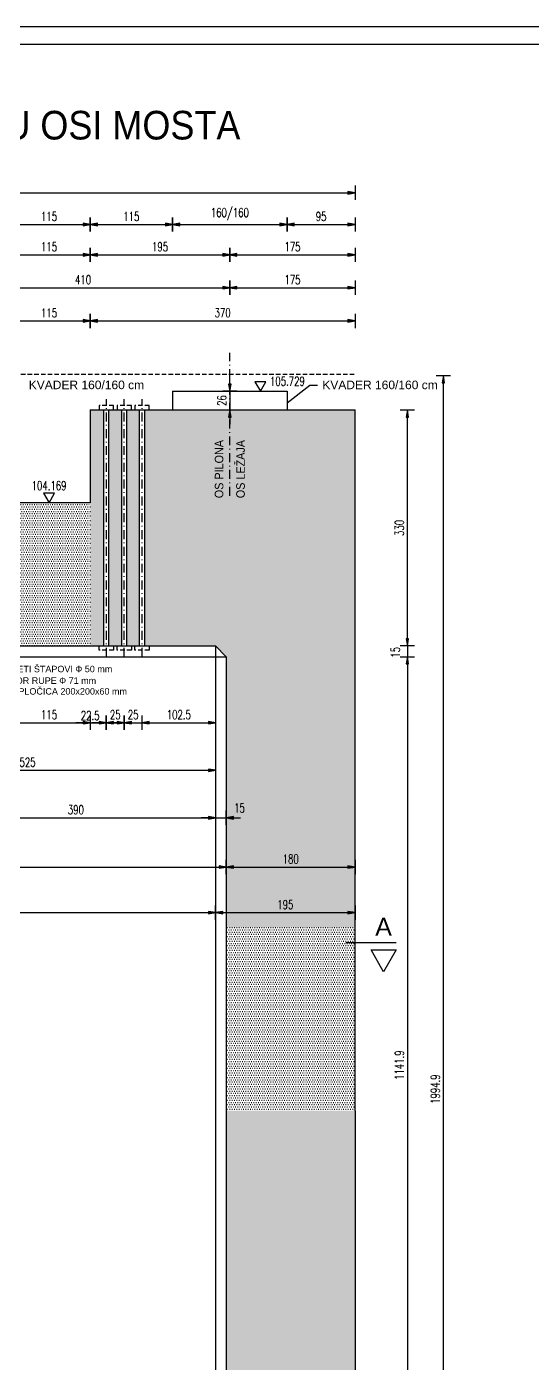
# Model space of a CAD drawing. Extents: x 729 to 13755, y 65128 to 68267.
# Drawn here: x 10010 to 10716, y 66193 to 68061 of the extents above; entities that cross this region are included whole.
import ezdxf
from ezdxf.enums import TextEntityAlignment as Align

# ---------------------------------------------------------------- set-up
doc = ezdxf.new("R2010")
doc.units = 0
doc.header["$LTSCALE"] = 50
doc.header["$PDMODE"] = 34
doc.header["$PDSIZE"] = 5
for name, pattern in [('CENTER', [0.47, 0.25, -0.1, 0.02, -0.1]), ('HIDDEN', [9.525, 6.35, -3.175]), ('HIDDEN2', [0.1875, 0.125, -0.0625])]:
    doc.linetypes.add(name, pattern=pattern)
doc.layers.get('DEFPOINTS').update_dxf_attribs({"linetype": 'CONTINUOUS'})
for name, color, linetype in [('BETON', 7, 'CONTINUOUS'), ('BETON tan', 40, 'CONTINUOUS'), ('BETON TANKO', 40, 'CONTINUOUS'), ('KOTE', 4, 'CONTINUOUS'), ('NEVIDLJIVO', 9, 'HIDDEN2'), ('OSI', 2, 'CENTER'), ('POM', 9, 'CONTINUOUS'), ('TANKO', 8, 'CONTINUOUS'), ('TEKST', 7, 'CONTINUOUS')]:
    doc.layers.add(name, color=color, linetype=linetype)
doc.styles.add('KOTE', font='romans.shx', dxfattribs={"width": 0.7})
doc.styles.add('NASLOV', font='ARIAL.TTF')
doc.styles.get("Standard").update_dxf_attribs({"font": 'romans.shx', "width": 0.9})
doc.dimstyles.new('M50', dxfattribs={"dimscale": 100, "dimtxt": 0.125, "dimasz": 0.1, "dimexe": 0.4, "dimexo": 2, "dimgap": 0.05, "dimtad": 1, "dimdec": 1, "dimrnd": 0.01, "dimdsep": 46, "dimtxsty": 'KOTE', "dimblk1": 'S', "dimblk2": 'S', "dimsah": 1, "dimcen": 0.4, "dimdle": 0.4, "dimse1": 1, "dimse2": 1, "dimclrd": 8, "dimclre": 251, "dimclrt": 4, "dimadec": 0, "dimazin": 0, "dimtfac": 1, "dimtdec": 1, "dimtmove": 2, "dimatfit": 3, "dimldrblk": 'S', "dimfxl": 0, "dimtvp": 1, "dimtolj": 1, "dimtzin": 4, "dimarcsym": 0})
pattern_1 = [(0, (0, -18.7195), (1.5875, 3.175), [0, -3.175])]
pattern_2 = [(0, (0, -23.7195), (1.5875, 3.175), [0, -3.175])]
pattern_3 = [(0, (0, -25.7195), (1.5875, 3.175), [0, -3.175])]

# ---------------------------------------------------------------- blocks, each defined once
blk = doc.blocks.new('S')
at = {"layer": 'KOTE', "color": 9}
blk.add_line((0, 1), (0, -1), dxfattribs=at)
blk.add_lwpolyline([(-1, 0.17), (-1, -0.17), (0, 0)], close=True, dxfattribs=at)
at = {"layer": 'KOTE', "color": 9, "linetype": 'ByBlock'}
blk.add_solid([(-1, 0.17), (-1, -0.17), (0, 0)], dxfattribs=at)
blk = doc.blocks.new('*D734')
at = {"layer": 'DEFPOINTS', "color": 0}
for p in [(10098.2, 67649.6), (9983.2, 67525.2), (10098.2, 67525.2)]:
    blk.add_point(p, dxfattribs=at)
at = {"layer": 'POM', "color": 8, "lineweight": -2}
blk.add_line((9993.2, 67649.6), (10088.2, 67649.6), dxfattribs=at)
at = {"layer": 'POM', "color": 8, "lineweight": -2, "xscale": 10, "yscale": 10, "zscale": 10, "rotation": 180}
blk.add_blockref('S', (9983.2, 67649.6), dxfattribs=at)
at = {"layer": 'POM', "color": 8, "lineweight": -2, "xscale": 10, "yscale": 10, "zscale": 10}
blk.add_blockref('S', (10098.2, 67649.6), dxfattribs=at)
at = {"layer": 'POM', "color": 4, "insert": (10040.7, 67660.8), "char_height": 12.5, "attachment_point": 5, "style": 'KOTE'}
blk.add_mtext('\\A1;115', dxfattribs=at)
blk = doc.blocks.new('*D735')
at = {"layer": 'DEFPOINTS', "color": 0}
for p in [(10468.2, 67649.6), (10098.2, 67525.2), (10468.2, 67525.2)]:
    blk.add_point(p, dxfattribs=at)
at = {"layer": 'POM', "color": 8, "lineweight": -2}
blk.add_line((10108.2, 67649.6), (10458.2, 67649.6), dxfattribs=at)
at = {"layer": 'POM', "color": 8, "lineweight": -2, "xscale": 10, "yscale": 10, "zscale": 10, "rotation": 180}
blk.add_blockref('S', (10098.2, 67649.6), dxfattribs=at)
at = {"layer": 'POM', "color": 8, "lineweight": -2, "xscale": 10, "yscale": 10, "zscale": 10}
blk.add_blockref('S', (10468.2, 67649.6), dxfattribs=at)
at = {"layer": 'POM', "color": 4, "insert": (10283.2, 67660.8), "char_height": 12.5, "attachment_point": 5, "style": 'KOTE'}
blk.add_mtext('\\A1;370', dxfattribs=at)
blk = doc.blocks.new('*D738')
at = {"layer": 'DEFPOINTS', "color": 0}
for p in [(10293.2, 67695.9), (9883.2, 67605.2), (10293.2, 67605.2)]:
    blk.add_point(p, dxfattribs=at)
at = {"layer": 'POM', "color": 8, "lineweight": -2}
blk.add_line((9893.2, 67695.9), (10283.2, 67695.9), dxfattribs=at)
at = {"layer": 'POM', "color": 8, "lineweight": -2, "xscale": 10, "yscale": 10, "zscale": 10, "rotation": 180}
blk.add_blockref('S', (9883.2, 67695.9), dxfattribs=at)
at = {"layer": 'POM', "color": 8, "lineweight": -2, "xscale": 10, "yscale": 10, "zscale": 10}
blk.add_blockref('S', (10293.2, 67695.9), dxfattribs=at)
at = {"layer": 'POM', "color": 4, "insert": (10088.2, 67707.1), "char_height": 12.5, "attachment_point": 5, "style": 'KOTE'}
blk.add_mtext('\\A1;410', dxfattribs=at)
blk = doc.blocks.new('*D739')
at = {"layer": 'DEFPOINTS', "color": 0}
for p in [(10468.2, 67695.9), (10293.2, 67605.2), (10468.2, 67525.2)]:
    blk.add_point(p, dxfattribs=at)
at = {"layer": 'POM', "color": 8, "lineweight": -2}
blk.add_line((10303.2, 67695.9), (10458.2, 67695.9), dxfattribs=at)
at = {"layer": 'POM', "color": 8, "lineweight": -2, "xscale": 10, "yscale": 10, "zscale": 10, "rotation": 180}
blk.add_blockref('S', (10293.2, 67695.9), dxfattribs=at)
at = {"layer": 'POM', "color": 8, "lineweight": -2, "xscale": 10, "yscale": 10, "zscale": 10}
blk.add_blockref('S', (10468.2, 67695.9), dxfattribs=at)
at = {"layer": 'POM', "color": 4, "insert": (10380.7, 67707.1), "char_height": 12.5, "attachment_point": 5, "style": 'KOTE'}
blk.add_mtext('\\A1;175', dxfattribs=at)
blk = doc.blocks.new('*D745')
at = {"layer": 'DEFPOINTS', "color": 0}
for p in [(10098.2, 67741.9), (9983.2, 67525.2), (10098.2, 67525.2)]:
    blk.add_point(p, dxfattribs=at)
at = {"layer": 'POM', "color": 8, "lineweight": -2}
blk.add_line((9993.2, 67741.9), (10088.2, 67741.9), dxfattribs=at)
at = {"layer": 'POM', "color": 8, "lineweight": -2, "xscale": 10, "yscale": 10, "zscale": 10, "rotation": 180}
blk.add_blockref('S', (9983.2, 67741.9), dxfattribs=at)
at = {"layer": 'POM', "color": 8, "lineweight": -2, "xscale": 10, "yscale": 10, "zscale": 10}
blk.add_blockref('S', (10098.2, 67741.9), dxfattribs=at)
at = {"layer": 'POM', "color": 4, "insert": (10040.7, 67753.2), "char_height": 12.5, "attachment_point": 5, "style": 'KOTE'}
blk.add_mtext('\\A1;115', dxfattribs=at)
blk = doc.blocks.new('*D746')
at = {"layer": 'DEFPOINTS', "color": 0}
for p in [(10293.2, 67741.9), (10293.2, 67605.2), (10098.2, 67525.2)]:
    blk.add_point(p, dxfattribs=at)
at = {"layer": 'POM', "color": 8, "lineweight": -2}
blk.add_line((10108.2, 67741.9), (10283.2, 67741.9), dxfattribs=at)
at = {"layer": 'POM', "color": 8, "lineweight": -2, "xscale": 10, "yscale": 10, "zscale": 10, "rotation": 180}
blk.add_blockref('S', (10098.2, 67741.9), dxfattribs=at)
at = {"layer": 'POM', "color": 8, "lineweight": -2, "xscale": 10, "yscale": 10, "zscale": 10}
blk.add_blockref('S', (10293.2, 67741.9), dxfattribs=at)
at = {"layer": 'POM', "color": 4, "insert": (10195.7, 67753.2), "char_height": 12.5, "attachment_point": 5, "style": 'KOTE'}
blk.add_mtext('\\A1;195', dxfattribs=at)
blk = doc.blocks.new('*D747')
at = {"layer": 'DEFPOINTS', "color": 0}
for p in [(10468.2, 67741.9), (10293.2, 67605.2), (10468.2, 67525.2)]:
    blk.add_point(p, dxfattribs=at)
at = {"layer": 'POM', "color": 8, "lineweight": -2}
blk.add_line((10303.2, 67741.9), (10458.2, 67741.9), dxfattribs=at)
at = {"layer": 'POM', "color": 8, "lineweight": -2, "xscale": 10, "yscale": 10, "zscale": 10, "rotation": 180}
blk.add_blockref('S', (10293.2, 67741.9), dxfattribs=at)
at = {"layer": 'POM', "color": 8, "lineweight": -2, "xscale": 10, "yscale": 10, "zscale": 10}
blk.add_blockref('S', (10468.2, 67741.9), dxfattribs=at)
at = {"layer": 'POM', "color": 4, "insert": (10380.7, 67753.2), "char_height": 12.5, "attachment_point": 5, "style": 'KOTE'}
blk.add_mtext('\\A1;175', dxfattribs=at)
blk = doc.blocks.new('*D755')
at = {"layer": 'DEFPOINTS', "color": 0}
for p in [(10098.2, 67784.3), (9983.2, 67525.2), (10098.2, 67525.2)]:
    blk.add_point(p, dxfattribs=at)
at = {"layer": 'POM', "color": 8, "lineweight": -2}
blk.add_line((9993.2, 67784.3), (10088.2, 67784.3), dxfattribs=at)
at = {"layer": 'POM', "color": 8, "lineweight": -2, "xscale": 10, "yscale": 10, "zscale": 10, "rotation": 180}
blk.add_blockref('S', (9983.2, 67784.3), dxfattribs=at)
at = {"layer": 'POM', "color": 8, "lineweight": -2, "xscale": 10, "yscale": 10, "zscale": 10}
blk.add_blockref('S', (10098.2, 67784.3), dxfattribs=at)
at = {"layer": 'POM', "color": 4, "insert": (10040.7, 67795.6), "char_height": 12.5, "attachment_point": 5, "style": 'KOTE'}
blk.add_mtext('\\A1;115', dxfattribs=at)
blk = doc.blocks.new('*D756')
at = {"layer": 'DEFPOINTS', "color": 0}
for p in [(10213.2, 67784.3), (10213.2, 67551.2), (10098.2, 67525.2)]:
    blk.add_point(p, dxfattribs=at)
at = {"layer": 'POM', "color": 8, "lineweight": -2}
blk.add_line((10108.2, 67784.3), (10203.2, 67784.3), dxfattribs=at)
at = {"layer": 'POM', "color": 8, "lineweight": -2, "xscale": 10, "yscale": 10, "zscale": 10, "rotation": 180}
blk.add_blockref('S', (10098.2, 67784.3), dxfattribs=at)
at = {"layer": 'POM', "color": 8, "lineweight": -2, "xscale": 10, "yscale": 10, "zscale": 10}
blk.add_blockref('S', (10213.2, 67784.3), dxfattribs=at)
at = {"layer": 'POM', "color": 4, "insert": (10155.7, 67795.6), "char_height": 12.5, "attachment_point": 5, "style": 'KOTE'}
blk.add_mtext('\\A1;115', dxfattribs=at)
blk = doc.blocks.new('*D757')
at = {"layer": 'DEFPOINTS', "color": 0}
for p in [(10373.2, 67784.3), (10213.2, 67551.2), (10373.2, 67551.2)]:
    blk.add_point(p, dxfattribs=at)
at = {"layer": 'POM', "color": 8, "lineweight": -2}
blk.add_line((10223.2, 67784.3), (10363.2, 67784.3), dxfattribs=at)
at = {"layer": 'POM', "color": 8, "lineweight": -2, "xscale": 10, "yscale": 10, "zscale": 10, "rotation": 180}
blk.add_blockref('S', (10213.2, 67784.3), dxfattribs=at)
at = {"layer": 'POM', "color": 8, "lineweight": -2, "xscale": 10, "yscale": 10, "zscale": 10}
blk.add_blockref('S', (10373.2, 67784.3), dxfattribs=at)
at = {"layer": 'POM', "color": 4, "insert": (10293.2, 67798.9), "char_height": 12.5, "attachment_point": 5, "style": 'KOTE'}
blk.add_mtext('\\A1;160/{\\fRomanS|b0|i0|c238|p2;160}', dxfattribs=at)
blk = doc.blocks.new('*D758')
at = {"layer": 'DEFPOINTS', "color": 0}
for p in [(10468.2, 67784.3), (10373.2, 67551.2), (10468.2, 67525.2)]:
    blk.add_point(p, dxfattribs=at)
at = {"layer": 'POM', "color": 8, "lineweight": -2}
blk.add_line((10383.2, 67784.3), (10458.2, 67784.3), dxfattribs=at)
at = {"layer": 'POM', "color": 8, "lineweight": -2, "xscale": 10, "yscale": 10, "zscale": 10, "rotation": 180}
blk.add_blockref('S', (10373.2, 67784.3), dxfattribs=at)
at = {"layer": 'POM', "color": 8, "lineweight": -2, "xscale": 10, "yscale": 10, "zscale": 10}
blk.add_blockref('S', (10468.2, 67784.3), dxfattribs=at)
at = {"layer": 'POM', "color": 4, "insert": (10420.7, 67795.6), "char_height": 12.5, "attachment_point": 5, "style": 'KOTE'}
blk.add_mtext('\\A1;95', dxfattribs=at)
blk = doc.blocks.new('*D759')
at = {"layer": 'DEFPOINTS', "color": 0}
for p in [(10468.2, 67828.6), (9298.2, 67525.2), (10468.2, 67525.2)]:
    blk.add_point(p, dxfattribs=at)
at = {"layer": 'POM', "color": 8, "lineweight": -2}
blk.add_line((9308.2, 67828.6), (10458.2, 67828.6), dxfattribs=at)
at = {"layer": 'POM', "color": 8, "lineweight": -2, "xscale": 10, "yscale": 10, "zscale": 10, "rotation": 180}
blk.add_blockref('S', (9298.2, 67828.6), dxfattribs=at)
at = {"layer": 'POM', "color": 8, "lineweight": -2, "xscale": 10, "yscale": 10, "zscale": 10}
blk.add_blockref('S', (10468.2, 67828.6), dxfattribs=at)
at = {"layer": 'POM', "color": 4, "insert": (9883.2, 67839.8), "char_height": 12.5, "attachment_point": 5, "style": 'KOTE'}
blk.add_mtext('\\A1;1170', dxfattribs=at)
blk = doc.blocks.new('*D760')
at = {"layer": 'DEFPOINTS', "color": 0}
for p in [(10273.2, 67195.2), (10288.2, 67180.2), (10541.2, 67180.2)]:
    blk.add_point(p, dxfattribs=at)
at = {"layer": 'POM', "color": 8, "lineweight": -2}
for p, q in [((10541.2, 67205.2), (10541.2, 67215.2)), ((10541.2, 67195.2), (10541.2, 67180.2)), ((10541.2, 67170.2), (10541.2, 67160.2))]:
    blk.add_line(p, q, dxfattribs=at)
at = {"layer": 'POM', "color": 8, "lineweight": -2, "xscale": 10, "yscale": 10, "zscale": 10}
for p, rotation in [((10541.2, 67195.2), 270), ((10541.2, 67180.2), 90)]:
    blk.add_blockref('S', p, dxfattribs=dict(at, rotation=rotation))
at = {"layer": 'POM', "color": 4, "insert": (10524.5, 67186.3), "char_height": 12.5, "attachment_point": 5, "rotation": 90, "style": 'KOTE'}
blk.add_mtext('\\A1;15', dxfattribs=at)
blk = doc.blocks.new('*D761')
at = {"layer": 'DEFPOINTS', "color": 0}
for p in [(10288.2, 67180.2), (10288.2, 66038.3), (10541.2, 66038.3)]:
    blk.add_point(p, dxfattribs=at)
at = {"layer": 'POM', "color": 8, "lineweight": -2}
blk.add_line((10541.2, 67170.2), (10541.2, 66048.3), dxfattribs=at)
at = {"layer": 'POM', "color": 8, "lineweight": -2, "xscale": 10, "yscale": 10, "zscale": 10}
for p, rotation in [((10541.2, 67180.2), 90), ((10541.2, 66038.3), 270)]:
    blk.add_blockref('S', p, dxfattribs=dict(at, rotation=rotation))
at = {"layer": 'POM', "color": 4, "insert": (10530, 66609.2), "char_height": 12.5, "attachment_point": 5, "rotation": 90, "style": 'KOTE'}
blk.add_mtext('\\A1;1141.9', dxfattribs=at)
blk = doc.blocks.new('*D763')
at = {"layer": 'DEFPOINTS', "color": 0}
for p in [(10468.2, 67573.2), (10591.5, 67573.2), (10468.2, 65578.3)]:
    blk.add_point(p, dxfattribs=at)
at = {"layer": 'POM', "color": 8, "lineweight": -2}
blk.add_line((10591.5, 65588.3), (10591.5, 67563.2), dxfattribs=at)
at = {"layer": 'POM', "color": 8, "lineweight": -2, "xscale": 10, "yscale": 10, "zscale": 10}
for p, rotation in [((10591.5, 67573.2), 90), ((10591.5, 65578.3), 270)]:
    blk.add_blockref('S', p, dxfattribs=dict(at, rotation=rotation))
at = {"layer": 'POM', "color": 4, "insert": (10580.2, 66575.7), "char_height": 12.5, "attachment_point": 5, "rotation": 90, "style": 'KOTE'}
blk.add_mtext('\\A1;1994.9', dxfattribs=at)
blk = doc.blocks.new('*D774')
at = {"layer": 'DEFPOINTS', "color": 0}
for p in [(9883.2, 66955), (10273.2, 66955), (10273.2, 66955)]:
    blk.add_point(p, dxfattribs=at)
at = {"layer": 'POM', "color": 8, "lineweight": -2}
blk.add_line((9893.2, 66955), (10263.2, 66955), dxfattribs=at)
at = {"layer": 'POM', "color": 8, "lineweight": -2, "xscale": 10, "yscale": 10, "zscale": 10, "rotation": 180}
blk.add_blockref('S', (9883.2, 66955), dxfattribs=at)
at = {"layer": 'POM', "color": 8, "lineweight": -2, "xscale": 10, "yscale": 10, "zscale": 10}
blk.add_blockref('S', (10273.2, 66955), dxfattribs=at)
at = {"layer": 'POM', "color": 4, "insert": (10078.2, 66966.3), "char_height": 12.5, "attachment_point": 5, "style": 'KOTE'}
blk.add_mtext('\\A1;390', dxfattribs=at)
blk = doc.blocks.new('*D775')
at = {"layer": 'DEFPOINTS', "color": 0}
for p in [(10273.2, 66955), (10288.2, 66955), (10288.2, 66955)]:
    blk.add_point(p, dxfattribs=at)
at = {"layer": 'POM', "color": 8, "lineweight": -2}
for p, q in [((10263.2, 66955), (10253.2, 66955)), ((10273.2, 66955), (10288.2, 66955)), ((10298.2, 66955), (10308.2, 66955))]:
    blk.add_line(p, q, dxfattribs=at)
at = {"layer": 'POM', "color": 8, "lineweight": -2, "xscale": 10, "yscale": 10, "zscale": 10}
blk.add_blockref('S', (10273.2, 66955), dxfattribs=at)
at = {"layer": 'POM', "color": 8, "lineweight": -2, "xscale": 10, "yscale": 10, "zscale": 10, "rotation": 180}
blk.add_blockref('S', (10288.2, 66955), dxfattribs=at)
at = {"layer": 'POM', "color": 4, "insert": (10306.6, 66968.7), "char_height": 12.5, "attachment_point": 5, "style": 'KOTE'}
blk.add_mtext('\\A1;15', dxfattribs=at)
blk = doc.blocks.new('*D777')
at = {"layer": 'DEFPOINTS', "color": 0}
for p in [(10288.2, 66886.2), (10288.2, 66886.2), (9478.2, 66873.1)]:
    blk.add_point(p, dxfattribs=at)
at = {"layer": 'POM', "color": 8, "lineweight": -2}
blk.add_line((9488.2, 66886.2), (10278.2, 66886.2), dxfattribs=at)
at = {"layer": 'POM', "color": 8, "lineweight": -2, "xscale": 10, "yscale": 10, "zscale": 10, "rotation": 180}
blk.add_blockref('S', (9478.2, 66886.2), dxfattribs=at)
at = {"layer": 'POM', "color": 8, "lineweight": -2, "xscale": 10, "yscale": 10, "zscale": 10}
blk.add_blockref('S', (10288.2, 66886.2), dxfattribs=at)
at = {"layer": 'POM', "color": 4, "insert": (9883.2, 66897.4), "char_height": 12.5, "attachment_point": 5, "style": 'KOTE'}
blk.add_mtext('\\A1;810', dxfattribs=at)
blk = doc.blocks.new('*D778')
at = {"layer": 'DEFPOINTS', "color": 0}
for p in [(10288.2, 66886.2), (10468.2, 66886.2), (10468.2, 66886.2)]:
    blk.add_point(p, dxfattribs=at)
at = {"layer": 'POM', "color": 8, "lineweight": -2}
blk.add_line((10298.2, 66886.2), (10458.2, 66886.2), dxfattribs=at)
at = {"layer": 'POM', "color": 8, "lineweight": -2, "xscale": 10, "yscale": 10, "zscale": 10, "rotation": 180}
blk.add_blockref('S', (10288.2, 66886.2), dxfattribs=at)
at = {"layer": 'POM', "color": 8, "lineweight": -2, "xscale": 10, "yscale": 10, "zscale": 10}
blk.add_blockref('S', (10468.2, 66886.2), dxfattribs=at)
at = {"layer": 'POM', "color": 4, "insert": (10378.2, 66897.4), "char_height": 12.5, "attachment_point": 5, "style": 'KOTE'}
blk.add_mtext('\\A1;180', dxfattribs=at)
blk = doc.blocks.new('*D780')
at = {"layer": 'DEFPOINTS', "color": 0}
for p in [(10273.2, 66822.5), (10273.2, 66822.5), (9493.2, 66802)]:
    blk.add_point(p, dxfattribs=at)
at = {"layer": 'POM', "color": 8, "lineweight": -2}
blk.add_line((9503.2, 66822.5), (10263.2, 66822.5), dxfattribs=at)
at = {"layer": 'POM', "color": 8, "lineweight": -2, "xscale": 10, "yscale": 10, "zscale": 10, "rotation": 180}
blk.add_blockref('S', (9493.2, 66822.5), dxfattribs=at)
at = {"layer": 'POM', "color": 8, "lineweight": -2, "xscale": 10, "yscale": 10, "zscale": 10}
blk.add_blockref('S', (10273.2, 66822.5), dxfattribs=at)
at = {"layer": 'POM', "color": 4, "insert": (9883.2, 66833.7), "char_height": 12.5, "attachment_point": 5, "style": 'KOTE'}
blk.add_mtext('\\A1;780', dxfattribs=at)
blk = doc.blocks.new('*D781')
at = {"layer": 'DEFPOINTS', "color": 0}
for p in [(10273.2, 66822.5), (10468.2, 66822.5), (10468.2, 66822.5)]:
    blk.add_point(p, dxfattribs=at)
at = {"layer": 'POM', "color": 8, "lineweight": -2}
blk.add_line((10283.2, 66822.5), (10458.2, 66822.5), dxfattribs=at)
at = {"layer": 'POM', "color": 8, "lineweight": -2, "xscale": 10, "yscale": 10, "zscale": 10, "rotation": 180}
blk.add_blockref('S', (10273.2, 66822.5), dxfattribs=at)
at = {"layer": 'POM', "color": 8, "lineweight": -2, "xscale": 10, "yscale": 10, "zscale": 10}
blk.add_blockref('S', (10468.2, 66822.5), dxfattribs=at)
at = {"layer": 'POM', "color": 4, "insert": (10370.7, 66833.7), "char_height": 12.5, "attachment_point": 5, "style": 'KOTE'}
blk.add_mtext('\\A1;195', dxfattribs=at)
blk = doc.blocks.new('*D784')
at = {"layer": 'DEFPOINTS', "color": 0}
for p in [(9748.2, 67195.2), (10273.2, 67051.3), (10273.2, 67021.5)]:
    blk.add_point(p, dxfattribs=at)
at = {"layer": 'POM', "color": 8, "lineweight": -2}
blk.add_line((9758.2, 67021.5), (10263.2, 67021.5), dxfattribs=at)
at = {"layer": 'POM', "color": 8, "lineweight": -2, "xscale": 10, "yscale": 10, "zscale": 10, "rotation": 180}
blk.add_blockref('S', (9748.2, 67021.5), dxfattribs=at)
at = {"layer": 'POM', "color": 8, "lineweight": -2, "xscale": 10, "yscale": 10, "zscale": 10}
blk.add_blockref('S', (10273.2, 67021.5), dxfattribs=at)
at = {"layer": 'POM', "color": 4, "insert": (10010.7, 67032.7), "char_height": 12.5, "attachment_point": 5, "style": 'KOTE'}
blk.add_mtext('\\A1;525', dxfattribs=at)
blk = doc.blocks.new('*D867')
at = {"layer": 'BETON TANKO', "color": 8, "lineweight": -2}
blk.add_line((10541.2, 67205.2), (10541.2, 67515.2), dxfattribs=at)
at = {"layer": 'DEFPOINTS', "color": 0}
for p in [(10468.2, 67525.2), (10541.2, 67525.2), (10273.2, 67195.2)]:
    blk.add_point(p, dxfattribs=at)
at = {"layer": 'BETON TANKO', "color": 8, "lineweight": -2, "xscale": 10, "yscale": 10, "zscale": 10}
for p, rotation in [((10541.2, 67525.2), 90), ((10541.2, 67195.2), 270)]:
    blk.add_blockref('S', p, dxfattribs=dict(at, rotation=rotation))
at = {"layer": 'BETON TANKO', "color": 4, "insert": (10530, 67360.2), "char_height": 12.5, "attachment_point": 5, "rotation": 90, "style": 'KOTE'}
blk.add_mtext('\\A1;330', dxfattribs=at)
blk = doc.blocks.new('*D907')
at = {"layer": 'BETON TANKO', "color": 8, "lineweight": -2}
blk.add_line((9993.2, 67087.9), (10088.2, 67087.9), dxfattribs=at)
at = {"layer": 'DEFPOINTS', "color": 0}
for p in [(9983.2, 67395.2), (10098.2, 67395.2), (10098.2, 67087.9)]:
    blk.add_point(p, dxfattribs=at)
at = {"layer": 'BETON TANKO', "color": 8, "lineweight": -2, "xscale": 10, "yscale": 10, "zscale": 10, "rotation": 180}
blk.add_blockref('S', (9983.2, 67087.9), dxfattribs=at)
at = {"layer": 'BETON TANKO', "color": 8, "lineweight": -2, "xscale": 10, "yscale": 10, "zscale": 10}
blk.add_blockref('S', (10098.2, 67087.9), dxfattribs=at)
at = {"layer": 'BETON TANKO', "color": 4, "insert": (10040.7, 67099.1), "char_height": 12.5, "attachment_point": 5, "style": 'KOTE'}
blk.add_mtext('\\A1;115', dxfattribs=at)
blk = doc.blocks.new('*D908')
at = {"layer": 'BETON TANKO', "color": 8, "lineweight": -2}
for p, q in [((10088.2, 67087.9), (10078.2, 67087.9)), ((10098.2, 67087.9), (10120.7, 67087.9)), ((10130.7, 67087.9), (10140.7, 67087.9))]:
    blk.add_line(p, q, dxfattribs=at)
at = {"layer": 'DEFPOINTS', "color": 0}
for p in [(10098.2, 67395.2), (10120.7, 67180.2), (10120.7, 67087.9)]:
    blk.add_point(p, dxfattribs=at)
at = {"layer": 'BETON TANKO', "color": 8, "lineweight": -2, "xscale": 10, "yscale": 10, "zscale": 10}
blk.add_blockref('S', (10098.2, 67087.9), dxfattribs=at)
at = {"layer": 'BETON TANKO', "color": 8, "lineweight": -2, "xscale": 10, "yscale": 10, "zscale": 10, "rotation": 180}
blk.add_blockref('S', (10120.7, 67087.9), dxfattribs=at)
at = {"layer": 'BETON TANKO', "color": 4, "insert": (10098.2, 67097.9), "char_height": 12.5, "attachment_point": 5, "style": 'KOTE'}
blk.add_mtext('\\A1;22.5', dxfattribs=at)
blk = doc.blocks.new('*D909')
at = {"layer": 'BETON TANKO', "color": 8, "lineweight": -2}
for p, q in [((10110.7, 67087.9), (10100.7, 67087.9)), ((10120.7, 67087.9), (10145.7, 67087.9)), ((10155.7, 67087.9), (10165.7, 67087.9))]:
    blk.add_line(p, q, dxfattribs=at)
at = {"layer": 'DEFPOINTS', "color": 0}
for p in [(10120.7, 67180.2), (10145.7, 67180.2), (10145.7, 67087.9)]:
    blk.add_point(p, dxfattribs=at)
at = {"layer": 'BETON TANKO', "color": 8, "lineweight": -2, "xscale": 10, "yscale": 10, "zscale": 10}
blk.add_blockref('S', (10120.7, 67087.9), dxfattribs=at)
at = {"layer": 'BETON TANKO', "color": 8, "lineweight": -2, "xscale": 10, "yscale": 10, "zscale": 10, "rotation": 180}
blk.add_blockref('S', (10145.7, 67087.9), dxfattribs=at)
at = {"layer": 'BETON TANKO', "color": 4, "insert": (10133.2, 67099.1), "char_height": 12.5, "attachment_point": 5, "style": 'KOTE'}
blk.add_mtext('\\A1;25', dxfattribs=at)
blk = doc.blocks.new('*D910')
at = {"layer": 'BETON TANKO', "color": 8, "lineweight": -2}
for p, q in [((10135.7, 67087.9), (10125.7, 67087.9)), ((10145.7, 67087.9), (10170.7, 67087.9)), ((10180.7, 67087.9), (10190.7, 67087.9))]:
    blk.add_line(p, q, dxfattribs=at)
at = {"layer": 'DEFPOINTS', "color": 0}
for p in [(10145.7, 67180.2), (10170.7, 67180.2), (10170.7, 67087.9)]:
    blk.add_point(p, dxfattribs=at)
at = {"layer": 'BETON TANKO', "color": 8, "lineweight": -2, "xscale": 10, "yscale": 10, "zscale": 10}
blk.add_blockref('S', (10145.7, 67087.9), dxfattribs=at)
at = {"layer": 'BETON TANKO', "color": 8, "lineweight": -2, "xscale": 10, "yscale": 10, "zscale": 10, "rotation": 180}
blk.add_blockref('S', (10170.7, 67087.9), dxfattribs=at)
at = {"layer": 'BETON TANKO', "color": 4, "insert": (10158.2, 67099.1), "char_height": 12.5, "attachment_point": 5, "style": 'KOTE'}
blk.add_mtext('\\A1;25', dxfattribs=at)
blk = doc.blocks.new('*D911')
at = {"layer": 'BETON TANKO', "color": 8, "lineweight": -2}
blk.add_line((10180.7, 67087.9), (10263.2, 67087.9), dxfattribs=at)
at = {"layer": 'DEFPOINTS', "color": 0}
for p in [(10170.7, 67180.2), (10273.2, 67141.5), (10273.2, 67087.9)]:
    blk.add_point(p, dxfattribs=at)
at = {"layer": 'BETON TANKO', "color": 8, "lineweight": -2, "xscale": 10, "yscale": 10, "zscale": 10, "rotation": 180}
blk.add_blockref('S', (10170.7, 67087.9), dxfattribs=at)
at = {"layer": 'BETON TANKO', "color": 8, "lineweight": -2, "xscale": 10, "yscale": 10, "zscale": 10}
blk.add_blockref('S', (10273.2, 67087.9), dxfattribs=at)
at = {"layer": 'BETON TANKO', "color": 4, "insert": (10222, 67099.1), "char_height": 12.5, "attachment_point": 5, "style": 'KOTE'}
blk.add_mtext('\\A1;102.5', dxfattribs=at)
blk = doc.blocks.new('GKOT')
at = {"layer": 'TANKO'}
blk.add_lwpolyline([(0, 0), (0.155, 0.268), (-0.155, 0.268)], close=True, dxfattribs=at)
at = {"layer": 'KOTE', "style": 'KOTE', "width": 0.7}
blk.add_attdef('KOTA', text='', height=0.25, dxfattribs=at).set_placement((0, 0.482), align=Align.MIDDLE)
blk = doc.blocks.new('*D1170')
at = {"layer": 'BETON tan', "color": 8, "lineweight": -2}
for p, q in [((11438.1, 67561.2), (11438.1, 67571.2)), ((11438.1, 67551.2), (11438.1, 67525.2)), ((11438.1, 67515.2), (11438.1, 67505.2))]:
    blk.add_line(p, q, dxfattribs=at)
at = {"layer": 'DEFPOINTS', "color": 0}
for p in [(11438.1, 67551.2), (11438.1, 67525.2), (11438.1, 67525.2), (4328.9, 66289.4, 0), (4343.9, 66289.4, 0), (4343.9, 66272.1)]:
    blk.add_point(p, dxfattribs=at)
at = {"layer": 'TANKO', "color": 8, "lineweight": -2}
for p, q in [((4318.9, 66272.1), (4308.9, 66272.1)), ((4328.9, 66272.1), (4343.9, 66272.1)), ((4353.9, 66272.1), (4363.9, 66272.1))]:
    blk.add_line(p, q, dxfattribs=at)
at = {"layer": 'BETON tan', "color": 8, "lineweight": -2, "xscale": 10, "yscale": 10, "zscale": 10}
for p, rotation in [((11438.1, 67551.2), 270), ((11438.1, 67525.2), 90)]:
    blk.add_blockref('S', p, dxfattribs=dict(at, rotation=rotation))
at = {"layer": 'TANKO', "color": 8, "lineweight": -2, "xscale": 10, "yscale": 10, "zscale": 10}
blk.add_blockref('S', (4328.9, 66272.1), dxfattribs=at)
at = {"layer": 'TANKO', "color": 8, "lineweight": -2, "xscale": 10, "yscale": 10, "zscale": 10, "rotation": 180}
blk.add_blockref('S', (4343.9, 66272.1), dxfattribs=at)
at = {"layer": 'BETON tan', "color": 4, "insert": (11426.8, 67538.2), "char_height": 12.5, "attachment_point": 5, "rotation": 90, "style": 'KOTE'}
blk.add_mtext('\\A1;26', dxfattribs=at)
at = {"layer": 'TANKO', "color": 4, "insert": (4308.7, 66287.2), "char_height": 12.5, "attachment_point": 5, "style": 'KOTE'}
blk.add_mtext('\\A1;15', dxfattribs=at)
blk = doc.blocks.new('*D1167')
at = {"layer": 'BETON tan', "color": 8, "lineweight": -2}
for p, q in [((10293.2, 67561.2), (10293.2, 67571.2)), ((10293.2, 67551.2), (10293.2, 67525.2)), ((10293.2, 67515.2), (10293.2, 67505.2))]:
    blk.add_line(p, q, dxfattribs=at)
at = {"layer": 'DEFPOINTS', "color": 0}
for p in [(10293.2, 67551.2), (10293.2, 67525.2), (10293.2, 67525.2)]:
    blk.add_point(p, dxfattribs=at)
at = {"layer": 'BETON tan', "color": 8, "lineweight": -2, "xscale": 10, "yscale": 10, "zscale": 10}
for p, rotation in [((10293.2, 67551.2), 270), ((10293.2, 67525.2), 90)]:
    blk.add_blockref('S', p, dxfattribs=dict(at, rotation=rotation))
at = {"layer": 'BETON tan', "color": 4, "insert": (10282, 67538.2), "char_height": 12.5, "attachment_point": 5, "rotation": 90, "style": 'KOTE'}
blk.add_mtext('\\A1;26', dxfattribs=at)

msp = doc.modelspace()

# ---------------------------------------------------------------- hatches: boundary and pattern name
at = {"layer": 'BETON tan'}
h = msp.add_hatch(dxfattribs=at)
h.set_pattern_fill('DOTS', color=256, scale=2, style=0)
h.paths.add_polyline_path([(10288.25, 66545.43), (10288.25, 66038.28), (10288.25, 65578.28), (10468.25, 65578.28), (10468.25, 66545.43)])
at = {"layer": 'BETON TANKO'}
h = msp.add_hatch(dxfattribs=at)
h.set_pattern_fill('DOTS', color=256, scale=2, style=0)
h.set_pattern_definition(pattern_1)
h.paths.add_polyline_path([(10098.25, 67525.16), (10117.2, 67525.16), (10117.2, 67195.16), (10098.25, 67195.16)])
h = msp.add_hatch(dxfattribs=at)
h.set_pattern_fill('DOTS', color=256, scale=2, style=0)
h.set_pattern_definition(pattern_1)
h.paths.add_polyline_path([(10124.3, 67525.16), (10142.2, 67525.16), (10142.2, 67195.16), (10124.3, 67195.16)])
h = msp.add_hatch(dxfattribs=at)
h.set_pattern_fill('DOTS', color=256, scale=2, style=0)
h.set_pattern_definition(pattern_1)
h.paths.add_polyline_path([(10149.3, 67525.16), (10167.2, 67525.16), (10167.2, 67195.16), (10149.3, 67195.16)])
edge = h.paths.add_edge_path()
edge.add_line((10149.3, 67195.16), (10149.3, 67525.16))
h = msp.add_hatch(dxfattribs=at)
h.set_pattern_fill('DOTS', color=256, scale=2, style=0)
h.set_pattern_definition(pattern_2)
h.paths.add_polyline_path([(10288.25, 67180.16), (10273.25, 67195.16), (10174.3, 67195.16), (10174.3, 67525.16), (10288.25, 67525.16)])
h.paths.add_polyline_path([(10269.04, 67399.11), (10269.04, 67485.71), (10287.45, 67485.71), (10287.45, 67399.11)], flags=24)
h = msp.add_hatch(dxfattribs=at)
h.set_pattern_fill('DOTS', color=256, scale=2, style=0)
h.set_pattern_definition(pattern_2)
h.paths.add_polyline_path([(10288.25, 67180.16), (10468.25, 67180.16), (10468.25, 67525.16), (10288.25, 67525.16)])
h.paths.add_polyline_path([(10297.61, 67399.11), (10297.61, 67485.71), (10318.8, 67485.71), (10318.8, 67399.11)], flags=24)
h = msp.add_hatch(dxfattribs=at)
h.set_pattern_fill('DOTS', color=256, scale=2, style=0)
h.set_pattern_definition(pattern_1)
h.paths.add_polyline_path([(9983.25, 67395.16), (10098.25, 67395.16), (10098.25, 67195.16), (9983.25, 67195.16)])
h = msp.add_hatch(dxfattribs=at)
h.set_pattern_fill('DOTS', color=256, scale=2, style=0)
h.set_pattern_definition(pattern_3)
h.paths.add_polyline_path([(10468.25, 66801.97), (10288.25, 66801.97), (10288.25, 67180.16), (10468.25, 67180.16)])
h.paths.add_polyline_path([(10364.5, 66906.82), (10392, 66906.82), (10392, 66888.07), (10364.5, 66888.07)], flags=24)
h.paths.add_polyline_path([(10357, 66843.11), (10384.5, 66843.11), (10384.5, 66824.36), (10357, 66824.36)], flags=24)
h.paths.add_polyline_path([(10297.04, 66978.08), (10316.21, 66978.08), (10316.21, 66959.33), (10297.04, 66959.33)], flags=24)
h = msp.add_hatch(dxfattribs=at)
h.set_pattern_fill('DOTS', color=256, scale=2, style=0)
h.set_pattern_definition(pattern_3)
h.paths.add_polyline_path([(10288.25, 66545.43), (10468.25, 66545.43), (10468.25, 66801.97), (10288.25, 66801.97)])

# ---------------------------------------------------------------- linework, layer by layer
at = {"layer": 'BETON'}
for p, q in [((10098.25, 67525.16), (10468.25, 67525.16)), ((10098.25, 67525.16), (10098.25, 67395.16)), ((10468.25, 66545.43), (10468.25, 67525.16)), ((10098.25, 67395.16), (9983.25, 67395.16)), ((9883.25, 67195.16), (10273.25, 67195.16)), ((10288.25, 67180.16), (10273.25, 67195.16)), ((10288.25, 67180.16), (10288.25, 66545.43)), ((10288.25, 66545.43), (10288.25, 66038.28)), ((10468.25, 66545.43), (10468.25, 65578.28))]:
    msp.add_line(p, q, dxfattribs=at)
for points in [[(8850.77, 65128.08), (13755.48, 65128.08), (13755.48, 68060.75), (8850.77, 68060.75)], [(8975.77, 65153.08), (13730.48, 65153.08), (13730.48, 68035.75), (8975.77, 68035.75)]]:
    msp.add_lwpolyline(points, close=True, dxfattribs=at)
at = {"layer": 'BETON TANKO'}
for p, q in [((10117.2, 67195.16), (10117.2, 67525.16)), ((10124.3, 67195.16), (10124.3, 67525.16)), ((10142.2, 67195.16), (10142.2, 67525.16)), ((10149.3, 67195.16), (10149.3, 67525.16)), ((10167.2, 67195.16), (10167.2, 67525.16)), ((10174.3, 67195.16), (10174.3, 67525.16))]:
    msp.add_line(p, q, dxfattribs=at)
at = {"layer": 'NEVIDLJIVO'}
for p, q in [((9298.25, 67575.16), (10468.25, 67575.16)), ((10130.75, 67531.16), (10110.75, 67531.16)), ((10110.75, 67531.16), (10110.75, 67525.16)), ((10130.75, 67525.16), (10130.75, 67531.16)), ((10155.75, 67531.16), (10135.75, 67531.16)), ((10135.75, 67531.16), (10135.75, 67525.16)), ((10155.75, 67525.16), (10155.75, 67531.16)), ((10180.75, 67531.16), (10160.75, 67531.16)), ((10160.75, 67531.16), (10160.75, 67525.16)), ((10180.75, 67525.16), (10180.75, 67531.16)), ((10110.75, 67189.16), (10110.75, 67195.16)), ((10130.75, 67189.16), (10110.75, 67189.16)), ((10130.75, 67195.16), (10130.75, 67189.16)), ((10135.75, 67189.16), (10135.75, 67195.16)), ((10155.75, 67189.16), (10135.75, 67189.16)), ((10155.75, 67195.16), (10155.75, 67189.16)), ((10160.75, 67189.16), (10160.75, 67195.16)), ((10180.75, 67189.16), (10160.75, 67189.16)), ((10180.75, 67195.16), (10180.75, 67189.16))]:
    msp.add_line(p, q, dxfattribs=at)
at = {"layer": 'OSI'}
for p, q in [((10293.25, 67405.16), (10293.25, 67605.16)), ((10120.75, 67180.16), (10120.75, 67540.16)), ((10145.75, 67180.16), (10145.75, 67540.16)), ((10170.75, 67180.16), (10170.75, 67540.16))]:
    msp.add_line(p, q, dxfattribs=at)
at = {"layer": 'POM'}
for p, q in [((10373.25, 67535.24), (10404.84, 67559.67)), ((10404.84, 67559.67), (10415.44, 67559.67)), ((10213.25, 67551.16), (10213.25, 67525.16)), ((10213.25, 67551.16), (10373.25, 67551.16)), ((10373.25, 67551.16), (10373.25, 67525.16)), ((10273.25, 67195.16), (10273.25, 66023.28)), ((9478.25, 67180.16), (10288.25, 67180.16))]:
    msp.add_line(p, q, dxfattribs=at)
at = {"layer": 'TEKST', "linetype": 'HIDDEN'}
msp.add_line((10525.36, 66780.22), (10455.36, 66780.22), dxfattribs=at)
at = {"layer": 'TEKST'}
msp.add_lwpolyline([(10490.36, 66770.22), (10525.36, 66770.22), (10507.86, 66739.91)], close=True, dxfattribs=at)

# ---------------------------------------------------------------- block references
at = {"layer": 'BETON tan'}
ref = msp.add_blockref('GKOT', (10335.83, 67551.16), dxfattribs=dict(at, xscale=50, yscale=50, zscale=50))
ref.add_attrib('KOTA', '105.729', dxfattribs={"layer": 'KOTE', "height": 12.5, "style": 'KOTE', "width": 0.7}).set_placement((10373.61, 67565.27), align=Align.MIDDLE)
at = {"layer": 'BETON TANKO', "xscale": 50, "yscale": 50, "zscale": 50}
msp.add_blockref('GKOT', (10040.75, 67395.16), dxfattribs=at).add_auto_attribs({'KOTA': '104.169'})

# ---------------------------------------------------------------- texts
at = {"layer": 'TEKST', "style": 'NASLOV'}
msp.add_text('A', height=25, dxfattribs=at).set_placement((10507.86, 66802.72), align=Align.MIDDLE)
at = {"layer": 'TEKST', "insert": (9883.25, 67922.86), "char_height": 40, "attachment_point": 5}
msp.add_mtext('{\\fArial|b0|i0|c238|p34;POPREČNI PRESJEK U OSI MOSTA}', dxfattribs=at)
at = {"layer": 'TEKST', "attachment_point": 5, "style": 'NASLOV'}
for s, insert, char_height in [('{\\fArial|b0|i0|c238|p34;KVADER 160/160 cm}', (10092.94, 67560.03), 12), ('{\\fArial|b0|i0|c238|p34;KVADER 160/160 cm}', (10502.94, 67560.03), 12), ('{\\fArial|b0|i0|c238|p34;PREDAPETI ŠTAPOVI \\fSymbol|b0|i0|c2|p18;F\\fArial|b0|i0|c238|p34; 50 mm}', (10036.93, 67162.91), 9), ('{\\fArial|b0|i0|c238|p34;OTVOR RUPE \\fSymbol|b0|i0|c2|p18;F\\fArial|b0|i0|c238|p34; 71 mm\\PPODLOŽNA PLOČICA 200x200x60 mm}', (10037.41, 67139.19), 9)]:
    msp.add_mtext(s, dxfattribs=dict(at, insert=insert, char_height=char_height))
at = {"layer": 'TEKST', "char_height": 12, "attachment_point": 5, "rotation": 90}
for s, insert in [('{\\fArial|b0|i0|c238|p34;OS PILONA}', (10278.25, 67442.41)), ('{\\fArial|b0|i0|c238|p34;OS LEŽAJA}', (10308.2, 67442.41))]:
    msp.add_mtext(s, dxfattribs=dict(at, insert=insert))

# ---------------------------------------------------------------- dimensions: what is measured, and where the dimension line sits
at = {"layer": 'BETON tan'}
for base, p1, p2, picture, middle in [((11438.09, 67525.16), (11438.09, 67551.16), (11438.09, 67525.16), '*D1170', (11426.84, 67538.16)), ((10293.25, 67525.16), (10293.25, 67551.16), (10293.25, 67525.16), '*D1167', (10282, 67538.16))]:
    dim = msp.add_linear_dim(base=base, p1=p1, p2=p2, angle=90, dimstyle='M50', dxfattribs=at)
    dim.commit()
    dim.dimension.update_dxf_attribs({"geometry": picture, "text_midpoint": middle})
at = {"layer": 'BETON TANKO'}
dim = msp.add_linear_dim(base=(10541.21, 67525.16), p1=(10273.25, 67195.16), p2=(10468.25, 67525.16), angle=90, dimstyle='M50', dxfattribs=at)
dim.commit()
dim.dimension.update_dxf_attribs({"geometry": '*D867', "text_midpoint": (10529.96, 67360.16)})
for base, p1, p2, picture, middle in [((10098.25, 67087.88), (9983.25, 67395.16), (10098.25, 67395.16), '*D907', (10040.75, 67099.13)), ((10145.75, 67087.88), (10120.75, 67180.16), (10145.75, 67180.16), '*D909', (10133.25, 67099.13)), ((10170.75, 67087.88), (10145.75, 67180.16), (10170.75, 67180.16), '*D910', (10158.25, 67099.13)), ((10273.25, 67087.88), (10170.75, 67180.16), (10273.25, 67141.46), '*D911', (10222, 67099.13))]:
    dim = msp.add_linear_dim(base=base, p1=p1, p2=p2, dimstyle='M50', dxfattribs=at)
    dim.commit()
    dim.dimension.update_dxf_attribs({"geometry": picture, "text_midpoint": middle})
dim = msp.add_linear_dim(base=(10120.75, 67087.88), p1=(10098.25, 67395.16), p2=(10120.75, 67180.16), dimstyle='M50', dxfattribs=at)
dim.commit()
dim.dimension.update_dxf_attribs({"geometry": '*D908', "text_midpoint": (10098.25, 67097.88), "dimtype": 160})
at = {"layer": 'POM'}
for base, p1, p2, picture, middle in [((10468.25, 67828.55), (9298.25, 67525.16), (10468.25, 67525.16), '*D759', (9883.25, 67839.8)), ((10098.25, 67784.33), (9983.25, 67525.16), (10098.25, 67525.16), '*D755', (10040.75, 67795.58)), ((10213.25, 67784.33), (10098.25, 67525.16), (10213.25, 67551.16), '*D756', (10155.75, 67795.58)), ((10468.25, 67784.33), (10373.25, 67551.16), (10468.25, 67525.16), '*D758', (10420.75, 67795.58)), ((10098.25, 67741.94), (9983.25, 67525.16), (10098.25, 67525.16), '*D745', (10040.75, 67753.19)), ((10293.25, 67741.94), (10098.25, 67525.16), (10293.25, 67605.16), '*D746', (10195.75, 67753.19)), ((10468.25, 67741.94), (10293.25, 67605.16), (10468.25, 67525.16), '*D747', (10380.75, 67753.19)), ((10293.25, 67695.85), (9883.25, 67605.16), (10293.25, 67605.16), '*D738', (10088.25, 67707.1)), ((10468.25, 67695.85), (10293.25, 67605.16), (10468.25, 67525.16), '*D739', (10380.75, 67707.1)), ((10098.25, 67649.56), (9983.25, 67525.16), (10098.25, 67525.16), '*D734', (10040.75, 67660.81)), ((10468.25, 67649.56), (10098.25, 67525.16), (10468.25, 67525.16), '*D735', (10283.25, 67660.81)), ((10273.25, 67021.47), (9748.25, 67195.16), (10273.25, 67051.34), '*D784', (10010.75, 67032.72)), ((10273.25, 66955.01), (9883.25, 66955.01), (10273.25, 66955.01), '*D774', (10078.25, 66966.26)), ((10288.25, 66886.19), (9478.25, 66873.1), (10288.25, 66886.19), '*D777', (9883.25, 66897.44)), ((10468.25, 66886.19), (10288.25, 66886.19), (10468.25, 66886.19), '*D778', (10378.25, 66897.44)), ((10273.25, 66822.48), (9493.25, 66801.97), (10273.25, 66822.48), '*D780', (9883.25, 66833.73)), ((10468.25, 66822.48), (10273.25, 66822.48), (10468.25, 66822.48), '*D781', (10370.75, 66833.73))]:
    dim = msp.add_linear_dim(base=base, p1=p1, p2=p2, dimstyle='M50', dxfattribs=at)
    dim.commit()
    dim.dimension.update_dxf_attribs({"geometry": picture, "text_midpoint": middle})
dim = msp.add_linear_dim(base=(10373.25, 67784.33), p1=(10213.25, 67551.16), p2=(10373.25, 67551.16), text='<>/{\\fRomanS|b0|i0|c238|p2;160}', dimstyle='M50', dxfattribs=at)
dim.commit()
dim.dimension.update_dxf_attribs({"geometry": '*D757', "text_midpoint": (10293.25, 67798.86)})
for base, p1, p2, picture, middle in [((10591.47, 67573.16), (10468.25, 65578.28), (10468.25, 67573.16), '*D763', (10580.22, 66575.72)), ((10541.21, 66038.28), (10288.25, 67180.16), (10288.25, 66038.28), '*D761', (10529.96, 66609.22))]:
    dim = msp.add_linear_dim(base=base, p1=p1, p2=p2, angle=90, dimstyle='M50', dxfattribs=at)
    dim.commit()
    dim.dimension.update_dxf_attribs({"geometry": picture, "text_midpoint": middle})
dim = msp.add_linear_dim(base=(10541.21, 67180.16), p1=(10273.25, 67195.16), p2=(10288.25, 67180.16), angle=90, dimstyle='M50', dxfattribs=at)
dim.commit()
dim.dimension.update_dxf_attribs({"geometry": '*D760', "text_midpoint": (10524.49, 67186.28), "dimtype": 160})
dim = msp.add_linear_dim(base=(10288.25, 66955.01), p1=(10273.25, 66955.01), p2=(10288.25, 66955.01), dimstyle='M50', dxfattribs=at)
dim.commit()
dim.dimension.update_dxf_attribs({"geometry": '*D775', "text_midpoint": (10306.63, 66968.7), "dimtype": 160})
at = {"layer": 'TANKO'}
dim = msp.add_linear_dim(base=(4343.85, 66272.14), p1=(4328.85, 66289.42, 0), p2=(4343.85, 66289.42, 0), dimstyle='M50', dxfattribs=at)
dim.commit()
dim.dimension.update_dxf_attribs({"geometry": '*D1170', "text_midpoint": (4308.68, 66287.25), "dimtype": 160})

doc.saveas('drawing.dxf')
